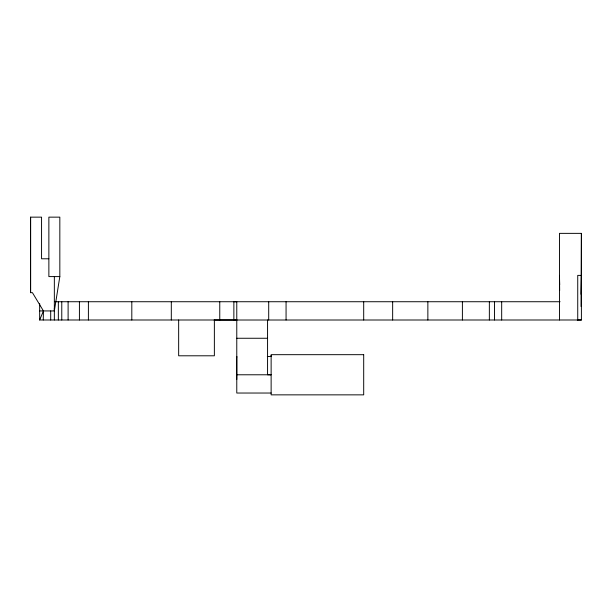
<?xml version="1.0" encoding="UTF-8"?>
<svg xmlns="http://www.w3.org/2000/svg" width="612" height="612" viewBox="0 0 612 612"><rect width="100%" height="100%" fill="white"/><g stroke="black" fill="none" stroke-linecap="round" stroke-linejoin="round"><path stroke-width="0.92" d="M43.261 319.992L43.437 310.934L32.428 292.674L30.6 292.674L30.6 217.145L41.562 217.145L41.562 258.792L48.868 258.784M39.658 310.934L54.346 310.934L54.346 276.593M271.131 393.034L236.775 393.034L236.775 301.731L233.868 301.731L233.868 319.992M271.131 355.358L271.131 356.513L267.314 356.513M577.3 319.992L581.4 319.992L581.385 233.363L559.467 233.363L559.467 319.992M236.775 379.494L236.768 356.498L236.775 357.125M581.094 306.551L581.385 233.363M581.086 294.288L581.4 275.415L577.736 275.377L577.736 319.992M54.346 310.934L59.831 276.593L59.831 217.145L48.868 217.145L48.868 276.593L59.831 276.593M214.139 320L236.775 320L39.658 319.992L43.437 310.934M233.876 320.015L581.4 319.992M235.589 320L236.775 319.992M54.973 301.731L560.057 301.731M236.775 338.26L267.566 338.26M236.775 374.781L271.131 374.781L267.566 374.766L267.566 319.992M559.682 284.787L559.467 275.377L559.666 290.562M501.679 301.731L501.679 319.992M494.473 301.731L494.473 319.992M489.355 301.731L489.355 319.992M462.397 301.731L462.397 319.992M427.864 301.731L427.864 319.992M392.652 301.731L392.652 319.992M363.696 301.731L363.696 319.992M286.064 301.731L286.064 319.992M268.706 301.731L268.706 319.992M219.762 301.731L219.762 319.992M214.368 319.992L214.368 355.794L178.658 355.794L178.658 319.992M171.306 301.731L171.306 319.992M131.81 301.731L131.81 319.992M88.396 301.731L88.396 319.992M79.422 301.731L79.422 319.992M68.108 301.731L68.108 319.992M61.774 301.731L61.774 319.992M58.347 301.731L58.347 319.992M54.346 308.119L54.346 319.992M50.697 310.934L50.697 319.992M39.658 303.628L39.658 319.992M30.6 217.145L30.6 292.674M363.696 354.677L271.131 354.677L271.131 394.855L363.696 394.855L363.696 354.677"/></g></svg>
